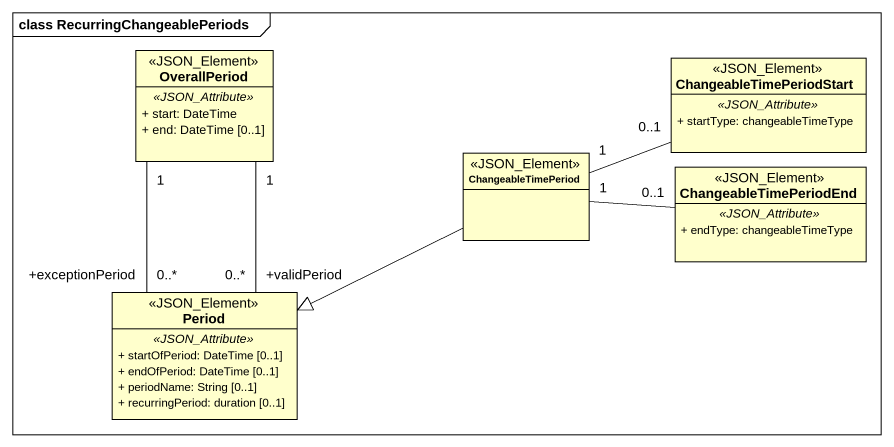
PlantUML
@startuml
mainframe class RecurringChangeablePeriods
hide circle
hide empty members
skinparam classAttributeIconSize 0
class OverallPeriod <<JSON_Element>> {
  .. <<JSON_Attribute>> ..
  + start: DateTime
  + end: DateTime [0..1]
}
class ChangeableTimePeriodStart <<JSON_Element>> {
  .. <<JSON_Attribute>> ..
  + startType: changeableTimeType
}
class ChangeableTimePeriod <<JSON_Element>>
class ChangeableTimePeriodEnd <<JSON_Element>> {
  .. <<JSON_Attribute>> ..
  + endType: changeableTimeType
}
class Period <<JSON_Element>> {
  .. <<JSON_Attribute>> ..
  + startOfPeriod: DateTime [0..1]
  + endOfPeriod: DateTime [0..1]
  + periodName: String [0..1]
  + recurringPeriod: duration [0..1]
}
OverallPeriod "1" -- "+validPeriod\n0..*" Period
OverallPeriod "1" -- "+exceptionPeriod\n0..*" Period
ChangeableTimePeriod "1" -right- "0..1" ChangeableTimePeriodStart
ChangeableTimePeriod "1" -right- "0..1" ChangeableTimePeriodEnd
ChangeableTimePeriod -left-|> Period
@enduml
